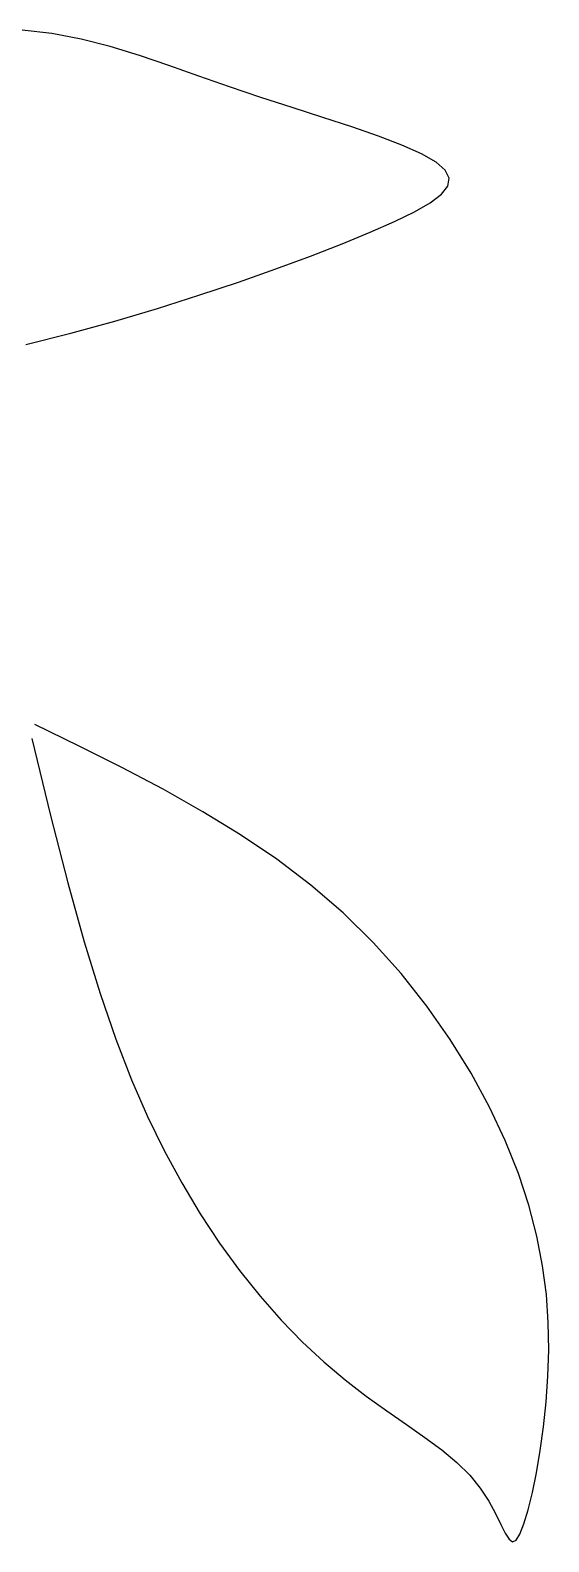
# Model space of a CAD drawing. Header units: millimetres. Extents: x 284148 to 331264, y 78716 to 101523.
# Drawn here: x 313806 to 313987, y 94168 to 94695 of the extents above; entities that cross this region are included whole.
import ezdxf

# ---------------------------------------------------------------- set-up
doc = ezdxf.new("R2010")
doc.units = ezdxf.units.MM

# ---------------------------------------------------------------- blocks, each defined once
blk = doc.blocks.new('A$C4B4B2FF5')
for p, q in [((1956.82, 973.52), (1946.45, 974.65)), ((1967.05, 971.56), (1956.82, 973.52)), ((1977.23, 968.94), (1967.05, 971.56)), ((1987.42, 965.8), (1977.23, 968.94)), ((1997.69, 962.31), (1987.42, 965.8)), ((2008.12, 958.62), (1997.69, 962.31)), ((2018.78, 954.88), (2008.12, 958.62)), ((2029.69, 951.22), (2018.78, 954.88)), ((2040.62, 947.68), (2029.69, 951.22)), ((2051.29, 944.24), (2040.62, 947.68)), ((2061.41, 940.91), (2051.29, 944.24)), ((2070.71, 937.69), (2061.41, 940.91)), ((2078.9, 934.57), (2070.71, 937.69)), ((2085.69, 931.55), (2078.9, 934.57)), ((2090.81, 928.64), (2085.69, 931.55)), ((2094.03, 925.83), (2090.81, 928.64)), ((2095.36, 923.06), (2094.03, 925.83)), ((2094.88, 920.27), (2095.36, 923.06)), ((2088.78, 914.45), (2092.66, 917.42)), ((2092.66, 917.42), (2094.88, 920.27)), ((2083.31, 911.29), (2088.78, 914.45)), ((2067.89, 904.21), (2076.32, 907.9)), ((2076.32, 907.9), (2083.31, 911.29)), ((2058.09, 900.19), (2067.89, 904.21)), ((2047.08, 895.9), (2058.09, 900.19)), ((2021.97, 886.82), (2034.99, 891.41)), ((2034.99, 891.41), (2047.08, 895.9)), ((2008.16, 882.2), (2021.97, 886.82)), ((1993.72, 877.63), (2008.16, 882.2)), ((1978.79, 873.19), (1993.72, 877.63)), ((1963.51, 868.96), (1978.79, 873.19)), ((1947.84, 865.1), (1963.51, 868.96)), ((1949.83, 727.63), (1956.36, 700.76)), ((1966.37, 725.01), (1950.98, 732.52)), ((1981.27, 717.51), (1966.37, 725.01)), ((1995.65, 709.91), (1981.27, 717.51)), ((2009.46, 702.11), (1995.65, 709.91)), ((2022.68, 694.01), (2009.46, 702.11)), ((1956.36, 700.76), (1962.44, 677.24)), ((2035.27, 685.5), (2022.68, 694.01)), ((2047.2, 676.48), (2035.27, 685.5)), ((1962.44, 677.24), (1968.18, 656.68)), ((2058.43, 666.85), (2047.2, 676.48)), ((2068.92, 656.54), (2058.43, 666.85)), ((1968.18, 656.68), (1973.71, 638.66)), ((2078.66, 645.66), (2068.92, 656.54)), ((2087.61, 634.33), (2078.66, 645.66)), ((1973.71, 638.66), (1979.13, 622.78)), ((2095.74, 622.71), (2087.61, 634.33)), ((1979.13, 622.78), (1984.57, 608.63)), ((2103.03, 610.92), (2095.74, 622.71)), ((1984.57, 608.63), (1990.15, 595.81)), ((2109.45, 599.1), (2103.03, 610.92)), ((1990.15, 595.81), (1995.97, 583.92)), ((2114.96, 587.4), (2109.45, 599.1)), ((2119.55, 575.94), (2114.96, 587.4)), ((1995.97, 583.92), (2002.12, 572.62)), ((2123.2, 564.84), (2119.55, 575.94)), ((2002.12, 572.62), (2008.6, 561.87)), ((2125.98, 554.11), (2123.2, 564.84)), ((2008.6, 561.87), (2015.35, 551.68)), ((2127.98, 543.73), (2125.98, 554.11)), ((2015.35, 551.68), (2022.33, 542.09)), ((2129.27, 533.67), (2127.98, 543.73)), ((2022.33, 542.09), (2029.5, 533.12)), ((2029.5, 533.12), (2036.81, 524.8)), ((2129.96, 523.91), (2129.27, 533.67)), ((2036.81, 524.8), (2044.22, 517.15)), ((2130.11, 514.44), (2129.96, 523.91)), ((2044.22, 517.15), (2051.68, 510.2)), ((2129.83, 505.24), (2130.11, 514.44)), ((2051.68, 510.2), (2059.14, 503.95)), ((2059.14, 503.95), (2066.5, 498.3)), ((2129.18, 496.28), (2129.83, 505.24)), ((2066.5, 498.3), (2073.65, 493.15)), ((2128.27, 487.58), (2129.18, 496.28)), ((2073.65, 493.15), (2080.49, 488.38)), ((2080.49, 488.38), (2086.91, 483.86)), ((2127.14, 479.28), (2128.27, 487.58)), ((2086.91, 483.86), (2092.8, 479.49)), ((2092.8, 479.49), (2098.05, 475.15)), ((2098.05, 475.15), (2102.55, 470.72)), ((2125.84, 471.57), (2127.14, 479.28)), ((2102.55, 470.72), (2106.24, 466.15)), ((2124.43, 464.61), (2125.84, 471.57)), ((2106.24, 466.15), (2109.21, 461.61)), ((2122.95, 458.6), (2124.43, 464.61)), ((2109.21, 461.61), (2111.56, 457.33)), ((2111.56, 457.33), (2113.45, 453.54)), ((2113.45, 453.54), (2114.97, 450.48)), ((2120.04, 450.12), (2121.47, 453.71)), ((2121.47, 453.71), (2122.95, 458.6)), ((2114.97, 450.48), (2116.28, 448.39)), ((2116.28, 448.39), (2117.47, 447.49)), ((2118.7, 448.01), (2120.04, 450.12)), ((2117.47, 447.49), (2118.7, 448.01))]:
    blk.add_line(p, q)

msp = doc.modelspace()

# ---------------------------------------------------------------- block references
msp.add_blockref('A$C4B4B2FF5', (311856.59, 93720.2))

doc.saveas('drawing.dxf')
